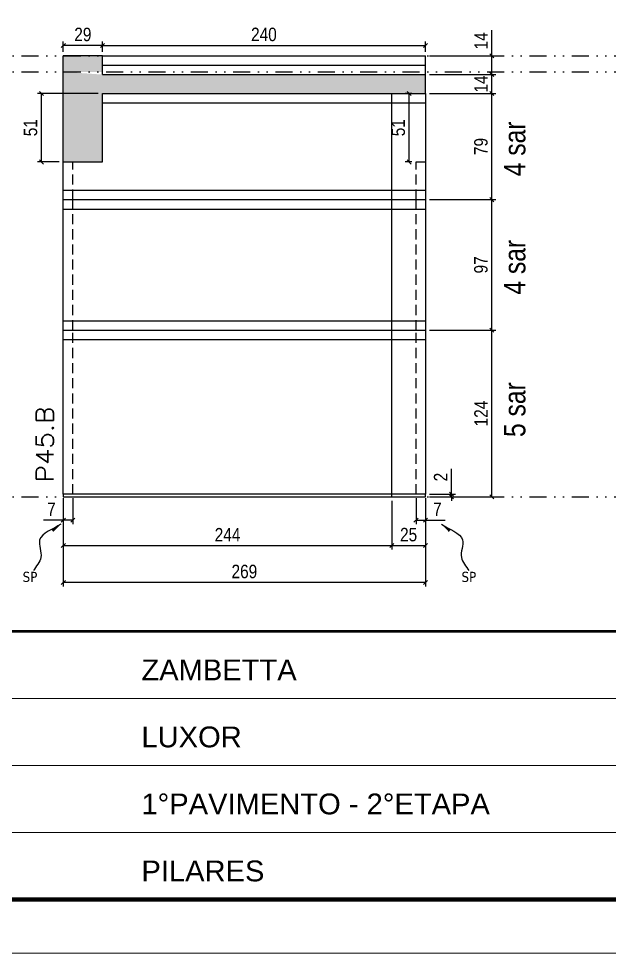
# Model space of a CAD drawing. Extents: x 14400 to 20667, y -21631 to 6985.
# Drawn here: x 16620 to 17058, y 192 to 887 of the extents above; entities that cross this region are included whole.
import ezdxf

# ---------------------------------------------------------------- set-up
doc = ezdxf.new("R2010")
doc.units = 0
for name, pattern in [('CONTINUO', [0]), ('DASHED', [0.75, 0.5, -0.25]), ('DIVIDE2', [0.625, 0.25, -0.125, 0, -0.125, 0, -0.125]), ('HIDDEN', [0.375, 0.25, -0.125])]:
    doc.linetypes.add(name, pattern=pattern)
for name, color, linetype in [('COTA', 241, 'Continuous'), ('NOMENCLATURA', 7, 'Continuous'), ('Nível', 160, 'Continuous'), ('Painéis', 200, 'Continuous'), ('SARR_2.2x7', 40, 'Continuous'), ('texto', 7, 'Continuous')]:
    doc.layers.add(name, color=color, linetype=linetype)
for name, color, linetype, lineweight in [('Folhas', 255, 'Continuous', 9), ('SARRAFO DE PRESSAO', 251, 'DASHED', 9), ('Texto Seção', 7, 'Continuous', 15)]:
    doc.layers.add(name, color=color, linetype=linetype, lineweight=lineweight)
doc.styles.add('ARIAL', font='arial.ttf')
doc.styles.add('ARIAL_NARROW', font='ARIALN.TTF', dxfattribs={"height": 0.2})
doc.styles.add('COTA TECNICA', font='techl___.ttf', dxfattribs={"height": 10})
doc.styles.add('COTA TECNICA-50', font='techl___.ttf', dxfattribs={"height": 10})
doc.styles.add('REGUA-120', font='ROMANS.shx', dxfattribs={"height": 15})
doc.styles.get("Standard").update_dxf_attribs({"font": 'arial.ttf'})
doc.dimstyles.new('COTA PAINEL-50', dxfattribs={"dimtxt": 10, "dimasz": 3, "dimexe": 3, "dimexo": 3, "dimgap": 3, "dimtad": 1, "dimdec": 1, "dimzin": 12, "dimdsep": 46, "dimtxsty": 'COTA TECNICA-50', "dimblk1": 'OBLIQUE', "dimblk2": 'OBLIQUE', "dimsah": 1, "dimcen": 0.9, "dimclrd": 4, "dimclre": 4, "dimclrt": 240, "dimadec": 1, "dimazin": 3, "dimtfac": 1, "dimtdec": 1, "dimtmove": 0, "dimatfit": 3, "dimfxl": 1, "dimtolj": 1, "dimtzin": 12, "dimarcsym": 0})
doc.dimstyles.new('PAINEL', dxfattribs={"dimtxt": 10, "dimasz": 3, "dimexe": 3, "dimexo": 3, "dimgap": 3, "dimtad": 1, "dimdec": 1, "dimzin": 12, "dimdsep": 46, "dimtxsty": 'COTA TECNICA', "dimblk1": 'OBLIQUE', "dimblk2": 'OBLIQUE', "dimsah": 1, "dimcen": 0.9, "dimclrd": 4, "dimclre": 4, "dimclrt": 240, "dimadec": 1, "dimazin": 3, "dimtfac": 1, "dimtdec": 1, "dimtmove": 0, "dimatfit": 3, "dimfxl": 1, "dimtolj": 1, "dimtzin": 12, "dimarcsym": 0})
doc.dimstyles.get("Standard").update_dxf_attribs({"dimtxt": 0.18, "dimasz": 0.18, "dimexe": 0.18, "dimexo": 0.0625, "dimgap": 0.09, "dimtad": 0, "dimtih": 1, "dimtoh": 1, "dimdec": 4, "dimzin": 0, "dimdsep": 46, "dimtxsty": 'Standard', "dimcen": 0.09, "dimadec": 0, "dimazin": 0, "dimtfac": 1, "dimtdec": 4, "dimtofl": 0, "dimtmove": 0, "dimatfit": 3, "dimfxl": 1, "dimtolj": 1, "dimtzin": 0, "dimarcsym": 0})

# ---------------------------------------------------------------- blocks, each defined once
blk = doc.blocks.new('9999999999')
at = {"color": 30, "linetype": 'CONTINUO'}
for p, q in [((98564.56, 34379.64), (99583.98, 34379.64)), ((98564.56, 34329.83), (99487.98, 34329.83)), ((98564.56, 34280.02), (99487.98, 34280.02))]:
    blk.add_line(p, q, dxfattribs=at)
at = {"color": 30, "linetype": 'CONTINUO', "const_width": 2}
blk.add_lwpolyline([(99583.98, 34230.21), (99583.98, 34414.45, 0.414214), (99568.98, 34429.45), (98228.98, 34429.45, 0.414214), (98213.98, 34414.45), (98213.98, 34245.21, 0.414214), (98228.98, 34230.21), (99583.98, 34230.21)], format="xyb", dxfattribs=at)
at = {"layer": 'Folhas'}
blk.add_lwpolyline([(98138.98, 34190.21), (99623.98, 34190.21), (99623.98, 35240.21), (98138.98, 35240.21)], close=True, dxfattribs=at)
at = {"layer": 'Folhas', "color": 30, "const_width": 3}
blk.add_lwpolyline([(98213.98, 34230.21), (99583.98, 34230.21), (99583.98, 35200.21), (98213.98, 35200.21)], close=True, dxfattribs=at)
at = {"color": 7, "linetype": 'Continuous', "ltscale": 5, "style": 'ARIAL'}
for s, height, p in [('ZAMBETTA', 15.483, (98837.68, 34393.13)), ('LUXOR', 15.483, (98837.68, 34343.32)), ('1°PAVIMENTO - 2°ETAPA', 15.4829, (98837.68, 34293.51)), ('PILARES', 15.483, (98837.68, 34243.7))]:
    blk.add_text(s, height=height, dxfattribs=at).set_placement(p)
blk = doc.blocks.new('_Oblique')
at = {"color": 0, "linetype": 'ByBlock', "lineweight": -2}
blk.add_line((-0.5, -0.5), (0.5, 0.5), dxfattribs=at)
blk = doc.blocks.new('*D1197')
at = {"layer": 'COTA', "color": 4, "lineweight": -2, "transparency": 16777216}
for p, q in [((16652.65, 530.13), (16652.65, 464.52)), ((16921.65, 530.13), (16921.65, 464.52)), ((16921.65, 467.52), (16652.65, 467.52))]:
    blk.add_line(p, q, dxfattribs=at)
at = {"layer": 'Defpoints', "color": 0, "transparency": 16777216}
for p in [(16652.65, 533.13), (16921.65, 533.13), (16652.65, 467.52)]:
    blk.add_point(p, dxfattribs=at)
at = {"layer": 'COTA', "color": 4, "lineweight": -2, "transparency": 16777216, "xscale": 3, "yscale": 3, "zscale": 3, "rotation": 180}
blk.add_blockref('_Oblique', (16652.65, 467.52), dxfattribs=at)
at = {"layer": 'COTA', "color": 4, "lineweight": -2, "transparency": 16777216, "xscale": 3, "yscale": 3, "zscale": 3}
blk.add_blockref('_Oblique', (16921.65, 467.52), dxfattribs=at)
at = {"layer": 'COTA', "color": 240, "transparency": 16777216, "insert": (16787.15, 475.65), "char_height": 10, "attachment_point": 5, "style": 'COTA TECNICA'}
blk.add_mtext('\\A1;269', dxfattribs=at)
blk = doc.blocks.new('*D1198')
at = {"layer": 'COTA', "color": 4, "lineweight": -2, "transparency": 16777216}
for p, q in [((16914.65, 530.13), (16914.65, 510.89)), ((16921.65, 528.13), (16921.65, 510.89)), ((16914.65, 513.89), (16921.65, 513.89)), ((16921.65, 513.89), (16936.38, 513.89))]:
    blk.add_line(p, q, dxfattribs=at)
at = {"layer": 'Defpoints', "color": 0, "transparency": 16777216}
for p in [(16914.65, 533.13), (16921.65, 531.13), (16921.65, 513.89)]:
    blk.add_point(p, dxfattribs=at)
at = {"layer": 'COTA', "color": 4, "lineweight": -2, "transparency": 16777216, "xscale": 3, "yscale": 3, "zscale": 3, "rotation": 180}
blk.add_blockref('_Oblique', (16914.65, 513.89), dxfattribs=at)
at = {"layer": 'COTA', "color": 4, "lineweight": -2, "transparency": 16777216, "xscale": 3, "yscale": 3, "zscale": 3}
blk.add_blockref('_Oblique', (16921.65, 513.89), dxfattribs=at)
at = {"layer": 'COTA', "color": 240, "transparency": 16777216, "insert": (16930.52, 521.97), "char_height": 10, "attachment_point": 5, "style": 'COTA TECNICA-50'}
blk.add_mtext('\\A1;7', dxfattribs=at)
blk = doc.blocks.new('*D1199')
at = {"layer": 'COTA', "color": 4, "lineweight": -2, "transparency": 16777216}
for p, q in [((16652.65, 528.13), (16652.65, 510.89)), ((16659.65, 530.13), (16659.65, 510.89)), ((16652.65, 513.89), (16637.92, 513.89)), ((16659.65, 513.89), (16652.65, 513.89))]:
    blk.add_line(p, q, dxfattribs=at)
at = {"layer": 'Defpoints', "color": 0, "transparency": 16777216}
for p in [(16652.65, 531.13), (16659.65, 533.13), (16652.65, 513.89)]:
    blk.add_point(p, dxfattribs=at)
at = {"layer": 'COTA', "color": 4, "lineweight": -2, "transparency": 16777216, "xscale": 3, "yscale": 3, "zscale": 3, "rotation": 180}
blk.add_blockref('_Oblique', (16652.65, 513.89), dxfattribs=at)
at = {"layer": 'COTA', "color": 4, "lineweight": -2, "transparency": 16777216, "xscale": 3, "yscale": 3, "zscale": 3}
blk.add_blockref('_Oblique', (16659.65, 513.89), dxfattribs=at)
at = {"layer": 'COTA', "color": 240, "transparency": 16777216, "insert": (16643.79, 521.97), "char_height": 10, "attachment_point": 5, "style": 'COTA TECNICA-50'}
blk.add_mtext('\\A1;7', dxfattribs=at)
blk = doc.blocks.new('*D1200')
at = {"layer": 'COTA', "color": 4, "lineweight": -2, "transparency": 16777216}
for p, q in [((16940.91, 533.13), (16940.91, 551.94)), ((16924.65, 533.13), (16943.91, 533.13)), ((16924.65, 531.13), (16943.91, 531.13)), ((16940.91, 531.13), (16940.91, 533.13)), ((16940.91, 531.13), (16940.91, 528.13))]:
    blk.add_line(p, q, dxfattribs=at)
at = {"layer": 'Defpoints', "color": 0, "transparency": 16777216}
for p in [(16921.65, 533.13), (16921.65, 531.13), (16940.91, 531.13)]:
    blk.add_point(p, dxfattribs=at)
at = {"layer": 'COTA', "color": 4, "lineweight": -2, "transparency": 16777216, "xscale": 3, "yscale": 3, "zscale": 3}
for p, rotation in [((16940.91, 533.13), 270), ((16940.91, 531.13), 90)]:
    blk.add_blockref('_Oblique', p, dxfattribs=dict(at, rotation=rotation))
at = {"layer": 'COTA', "color": 240, "transparency": 16777216, "insert": (16932.91, 545.88), "char_height": 10, "attachment_point": 5, "rotation": 90, "style": 'COTA TECNICA-50'}
blk.add_mtext('\\A1;2', dxfattribs=at)
blk = doc.blocks.new('*D1201')
at = {"layer": 'COTA', "color": 4, "linetype": 'ByBlock', "lineweight": -2, "transparency": 16777216}
for p, q in [((16924.65, 655.13), (16974.02, 655.13)), ((16971.02, 531.13), (16971.02, 655.13)), ((16924.65, 531.13), (16974.02, 531.13))]:
    blk.add_line(p, q, dxfattribs=at)
at = {"layer": 'Defpoints', "color": 0, "linetype": 'ByBlock', "transparency": 16777216}
for p in [(16921.65, 655.13), (16971.02, 655.13), (16921.65, 531.13)]:
    blk.add_point(p, dxfattribs=at)
at = {"layer": 'COTA', "color": 4, "linetype": 'ByBlock', "lineweight": -2, "transparency": 16777216, "xscale": 3, "yscale": 3, "zscale": 3}
for p, rotation in [((16971.02, 655.13), 90), ((16971.02, 531.13), 270)]:
    blk.add_blockref('_Oblique', p, dxfattribs=dict(at, rotation=rotation))
at = {"layer": 'COTA', "color": 240, "linetype": 'ByBlock', "transparency": 16777216, "insert": (16962.95, 593.13), "char_height": 10, "attachment_point": 5, "rotation": 90, "style": 'COTA TECNICA'}
blk.add_mtext('\\A1;124', dxfattribs=at)
blk = doc.blocks.new('*D1202')
at = {"layer": 'COTA', "color": 4, "lineweight": -2, "transparency": 16777216}
for p, q in [((16896.65, 528.13), (16896.65, 491.96)), ((16921.65, 528.13), (16921.65, 491.96)), ((16896.65, 494.96), (16921.65, 494.96))]:
    blk.add_line(p, q, dxfattribs=at)
at = {"layer": 'Defpoints', "color": 0, "transparency": 16777216}
for p in [(16896.65, 531.13), (16921.65, 531.13), (16921.65, 494.96)]:
    blk.add_point(p, dxfattribs=at)
at = {"layer": 'COTA', "color": 4, "lineweight": -2, "transparency": 16777216, "xscale": 3, "yscale": 3, "zscale": 3, "rotation": 180}
blk.add_blockref('_Oblique', (16896.65, 494.96), dxfattribs=at)
at = {"layer": 'COTA', "color": 4, "lineweight": -2, "transparency": 16777216, "xscale": 3, "yscale": 3, "zscale": 3}
blk.add_blockref('_Oblique', (16921.65, 494.96), dxfattribs=at)
at = {"layer": 'COTA', "color": 240, "transparency": 16777216, "insert": (16909.15, 503.06), "char_height": 10, "attachment_point": 5, "style": 'COTA TECNICA'}
blk.add_mtext('\\A1;25', dxfattribs=at)
blk = doc.blocks.new('*D1203')
at = {"layer": 'COTA', "color": 4, "lineweight": -2, "transparency": 16777216}
for p, q in [((16652.65, 528.13), (16652.65, 491.96)), ((16896.65, 528.13), (16896.65, 491.96)), ((16652.65, 494.96), (16896.65, 494.96))]:
    blk.add_line(p, q, dxfattribs=at)
at = {"layer": 'Defpoints', "color": 0, "transparency": 16777216}
for p in [(16652.65, 531.13), (16896.65, 531.13), (16896.65, 494.96)]:
    blk.add_point(p, dxfattribs=at)
at = {"layer": 'COTA', "color": 4, "lineweight": -2, "transparency": 16777216, "xscale": 3, "yscale": 3, "zscale": 3, "rotation": 180}
blk.add_blockref('_Oblique', (16652.65, 494.96), dxfattribs=at)
at = {"layer": 'COTA', "color": 4, "lineweight": -2, "transparency": 16777216, "xscale": 3, "yscale": 3, "zscale": 3}
blk.add_blockref('_Oblique', (16896.65, 494.96), dxfattribs=at)
at = {"layer": 'COTA', "color": 240, "transparency": 16777216, "insert": (16774.65, 503.03), "char_height": 10, "attachment_point": 5, "style": 'COTA TECNICA'}
blk.add_mtext('\\A1;244', dxfattribs=at)
blk = doc.blocks.new('*D1212')
at = {"layer": 'COTA', "color": 4, "lineweight": -2, "transparency": 16777216}
for p, q in [((16924.65, 752.13), (16974.02, 752.13)), ((16971.02, 655.13), (16971.02, 752.13)), ((16924.65, 655.13), (16974.02, 655.13))]:
    blk.add_line(p, q, dxfattribs=at)
at = {"layer": 'Defpoints', "color": 0, "transparency": 16777216}
for p in [(16921.65, 752.13), (16971.02, 752.13), (16921.65, 655.13)]:
    blk.add_point(p, dxfattribs=at)
at = {"layer": 'COTA', "color": 4, "lineweight": -2, "transparency": 16777216, "xscale": 3, "yscale": 3, "zscale": 3}
for p, rotation in [((16971.02, 752.13), 90), ((16971.02, 655.13), 270)]:
    blk.add_blockref('_Oblique', p, dxfattribs=dict(at, rotation=rotation))
at = {"layer": 'COTA', "color": 240, "transparency": 16777216, "insert": (16962.92, 703.63), "char_height": 10, "attachment_point": 5, "rotation": 90, "style": 'COTA TECNICA'}
blk.add_mtext('\\A1;97', dxfattribs=at)
blk = doc.blocks.new('*D1213')
at = {"layer": 'COTA', "color": 4, "lineweight": -2, "transparency": 16777216}
for p, q in [((16924.65, 831.13), (16974.02, 831.13)), ((16971.02, 752.13), (16971.02, 831.13)), ((16924.65, 752.13), (16974.02, 752.13))]:
    blk.add_line(p, q, dxfattribs=at)
at = {"layer": 'Defpoints', "color": 0, "transparency": 16777216}
for p in [(16921.65, 831.13), (16971.02, 831.13), (16921.65, 752.13)]:
    blk.add_point(p, dxfattribs=at)
at = {"layer": 'COTA', "color": 4, "lineweight": -2, "transparency": 16777216, "xscale": 3, "yscale": 3, "zscale": 3}
for p, rotation in [((16971.02, 831.13), 90), ((16971.02, 752.13), 270)]:
    blk.add_blockref('_Oblique', p, dxfattribs=dict(at, rotation=rotation))
at = {"layer": 'COTA', "color": 240, "transparency": 16777216, "insert": (16962.92, 791.63), "char_height": 10, "attachment_point": 5, "rotation": 90, "style": 'COTA TECNICA'}
blk.add_mtext('\\A1;79', dxfattribs=at)
blk = doc.blocks.new('*D1214')
at = {"layer": 'COTA', "color": 4, "lineweight": -2, "transparency": 16777216}
for p, q in [((16924.65, 845.13), (16974.02, 845.13)), ((16971.02, 831.13), (16971.02, 845.13)), ((16924.65, 831.13), (16974.02, 831.13))]:
    blk.add_line(p, q, dxfattribs=at)
at = {"layer": 'Defpoints', "color": 0, "transparency": 16777216}
for p in [(16921.65, 845.13), (16971.02, 845.13), (16921.65, 831.13)]:
    blk.add_point(p, dxfattribs=at)
at = {"layer": 'COTA', "color": 4, "lineweight": -2, "transparency": 16777216, "xscale": 3, "yscale": 3, "zscale": 3}
for p, rotation in [((16971.02, 845.13), 90), ((16971.02, 831.13), 270)]:
    blk.add_blockref('_Oblique', p, dxfattribs=dict(at, rotation=rotation))
at = {"layer": 'COTA', "color": 240, "transparency": 16777216, "insert": (16962.95, 838.13), "char_height": 10, "attachment_point": 5, "rotation": 90, "style": 'COTA TECNICA'}
blk.add_mtext('\\A1;14', dxfattribs=at)
blk = doc.blocks.new('*D1216')
at = {"layer": 'COTA', "color": 4, "lineweight": -2, "transparency": 16777216}
for p, q in [((16652.65, 862.13), (16652.65, 869.81)), ((16681.65, 862.13), (16681.65, 869.81)), ((16681.65, 866.81), (16652.65, 866.81))]:
    blk.add_line(p, q, dxfattribs=at)
at = {"layer": 'Defpoints', "color": 0, "transparency": 16777216}
for p in [(16652.65, 866.81), (16652.65, 859.13), (16681.65, 859.13)]:
    blk.add_point(p, dxfattribs=at)
at = {"layer": 'COTA', "color": 4, "lineweight": -2, "transparency": 16777216, "xscale": 3, "yscale": 3, "zscale": 3, "rotation": 180}
blk.add_blockref('_Oblique', (16652.65, 866.81), dxfattribs=at)
at = {"layer": 'COTA', "color": 4, "lineweight": -2, "transparency": 16777216, "xscale": 3, "yscale": 3, "zscale": 3}
blk.add_blockref('_Oblique', (16681.65, 866.81), dxfattribs=at)
at = {"layer": 'COTA', "color": 240, "transparency": 16777216, "insert": (16667.15, 874.9), "char_height": 10, "attachment_point": 5, "style": 'COTA TECNICA'}
blk.add_mtext('\\A1;29', dxfattribs=at)
blk = doc.blocks.new('*D1217')
at = {"layer": 'COTA', "color": 4, "lineweight": -2, "transparency": 16777216}
for p, q in [((16678.65, 831.13), (16633.4, 831.13)), ((16636.4, 780.13), (16636.4, 831.13)), ((16649.65, 780.13), (16633.4, 780.13))]:
    blk.add_line(p, q, dxfattribs=at)
at = {"layer": 'Defpoints', "color": 0, "transparency": 16777216}
for p in [(16636.4, 831.13), (16681.65, 831.13), (16652.65, 780.13)]:
    blk.add_point(p, dxfattribs=at)
at = {"layer": 'COTA', "color": 4, "lineweight": -2, "transparency": 16777216, "xscale": 3, "yscale": 3, "zscale": 3}
for p, rotation in [((16636.4, 831.13), 90), ((16636.4, 780.13), 270)]:
    blk.add_blockref('_Oblique', p, dxfattribs=dict(at, rotation=rotation))
at = {"layer": 'COTA', "color": 240, "transparency": 16777216, "insert": (16628.29, 805.63), "char_height": 10, "attachment_point": 5, "rotation": 90, "style": 'COTA TECNICA'}
blk.add_mtext('\\A1;51', dxfattribs=at)
blk = doc.blocks.new('*D1218')
at = {"layer": 'COTA', "color": 4, "lineweight": -2, "transparency": 16777216}
for p, q in [((16681.65, 862.13), (16681.65, 869.81)), ((16921.65, 862.13), (16921.65, 869.81)), ((16681.65, 866.81), (16921.65, 866.81))]:
    blk.add_line(p, q, dxfattribs=at)
at = {"layer": 'Defpoints', "color": 0, "transparency": 16777216}
for p in [(16921.65, 866.81), (16681.65, 859.13), (16921.65, 859.13)]:
    blk.add_point(p, dxfattribs=at)
at = {"layer": 'COTA', "color": 4, "lineweight": -2, "transparency": 16777216, "xscale": 3, "yscale": 3, "zscale": 3, "rotation": 180}
blk.add_blockref('_Oblique', (16681.65, 866.81), dxfattribs=at)
at = {"layer": 'COTA', "color": 4, "lineweight": -2, "transparency": 16777216, "xscale": 3, "yscale": 3, "zscale": 3}
blk.add_blockref('_Oblique', (16921.65, 866.81), dxfattribs=at)
at = {"layer": 'COTA', "color": 240, "transparency": 16777216, "insert": (16801.65, 874.91), "char_height": 10, "attachment_point": 5, "style": 'COTA TECNICA'}
blk.add_mtext('\\A1;240', dxfattribs=at)
blk = doc.blocks.new('*D1219')
at = {"layer": 'COTA', "color": 4, "lineweight": -2, "transparency": 16777216}
for p, q in [((16971.02, 859.13), (16971.02, 878.25)), ((16924.65, 859.13), (16974.02, 859.13)), ((16971.02, 845.13), (16971.02, 859.13)), ((16924.65, 845.13), (16974.02, 845.13))]:
    blk.add_line(p, q, dxfattribs=at)
at = {"layer": 'Defpoints', "color": 0, "transparency": 16777216}
for p in [(16921.65, 859.13), (16971.02, 859.13), (16921.65, 845.13)]:
    blk.add_point(p, dxfattribs=at)
at = {"layer": 'COTA', "color": 4, "lineweight": -2, "transparency": 16777216, "xscale": 3, "yscale": 3, "zscale": 3}
for p, rotation in [((16971.02, 859.13), 90), ((16971.02, 845.13), 270)]:
    blk.add_blockref('_Oblique', p, dxfattribs=dict(at, rotation=rotation))
at = {"layer": 'COTA', "color": 240, "transparency": 16777216, "insert": (16962.95, 870.19), "char_height": 10, "attachment_point": 5, "rotation": 90, "style": 'COTA TECNICA'}
blk.add_mtext('\\A1;14', dxfattribs=at)
blk = doc.blocks.new('*D1220')
at = {"layer": 'COTA', "color": 4, "lineweight": -2, "transparency": 16777216}
for p, q in [((16911.65, 831.13), (16906.62, 831.13)), ((16909.62, 780.13), (16909.62, 831.13)), ((16911.65, 780.13), (16906.62, 780.13))]:
    blk.add_line(p, q, dxfattribs=at)
at = {"layer": 'Defpoints', "color": 0, "transparency": 16777216}
for p in [(16909.62, 831.13), (16914.65, 831.13), (16914.65, 780.13)]:
    blk.add_point(p, dxfattribs=at)
at = {"layer": 'COTA', "color": 4, "lineweight": -2, "transparency": 16777216, "xscale": 3, "yscale": 3, "zscale": 3}
for p, rotation in [((16909.62, 831.13), 90), ((16909.62, 780.13), 270)]:
    blk.add_blockref('_Oblique', p, dxfattribs=dict(at, rotation=rotation))
at = {"layer": 'COTA', "color": 240, "transparency": 16777216, "insert": (16901.51, 805.63), "char_height": 10, "attachment_point": 5, "rotation": 90, "style": 'COTA TECNICA'}
blk.add_mtext('\\A1;51', dxfattribs=at)

msp = doc.modelspace()

# ---------------------------------------------------------------- hatches: boundary and pattern name
at = {"layer": 'COTA'}
h = msp.add_hatch(dxfattribs=at)
h.set_pattern_fill('AR-CONC', color=256, scale=0.03)
h.set_pattern_definition([(50, (2048.6345, -3445.7253), (5.4655401, -0.4781726), [0.5715, -6.2865]), (355, (2048.6345, -3445.7253), (-1.0573026, 5.7317054), [0.4572, -5.0292175]), (100.451445, (2049.09, -3445.765), (4.4082374, 5.2535326), [0.4857003, -5.3427073]), (46.1842, (2048.6345, -3444.201), (8.1323712, -1.2612698), [0.85725, -9.42975]), (96.63556, (2049.312, -3444.3064), (7.122124, 7.4227837), [0.7285507, -8.0140682]), (351.18415, (2048.6345, -3444.201), (7.122124, 7.4227837), [0.685799, -7.543792]), (21, (2049.3965, -3444.5823), (4.5484317, -3.067956), [0.5715, -6.2865]), (326, (2049.3965, -3444.5823), (1.8540609, 5.525639), [0.4572, -5.0292]), (71.451445, (2049.7755, -3444.838), (6.4024926, 2.457683), [0.4857003, -5.3426981]), (37.5, (2048.6345, -3445.7253), (0.0926581, 2.53665117), [0, -4.96824, 0, -5.1054, 0, -5.04825]), (7.5, (2048.6345, -3445.7253), (2.00458988, 3.00541724), [0, -2.91084, 0, -4.85394, 0, -1.92405]), (327.5, (2046.9352, -3445.7253), (4.06771786, -0.17186232), [0, -1.905, 0, -5.9436, 0, -7.8867]), (317.5, (2046.1732, -3445.7253), (4.44387544, 0.7627947), [0, -2.4765, 0, -3.94716, 0, -5.6007])])
h.paths.add_polyline_path([(16681.65, 831.13), (16921.65, 831.13), (16921.65, 845.13), (16681.65, 845.13), (16652.65, 847.13), (16652.65, 780.13), (16681.65, 780.13)])
h.paths.add_polyline_path([(16681.65, 859.13), (16652.65, 859.13), (16652.65, 847.13), (16681.65, 847.13)])

# ---------------------------------------------------------------- linework, layer by layer
for p, q in [((16652.65, 780.13), (16652.65, 859.13)), ((16681.65, 859.13), (16652.65, 859.13)), ((16921.65, 831.13), (16921.65, 845.13)), ((16914.65, 780.13), (16921.65, 780.13))]:
    msp.add_line(p, q, dxfattribs=at)
at = {"layer": 'Nível', "color": 4, "linetype": 'DIVIDE2', "ltscale": 50}
for p, q in [((16086.97, 859.13), (17456.97, 859.13)), ((16086.97, 847.13), (17456.97, 847.13)), ((16086.97, 531.13), (17456.97, 531.13)), ((16086.97, 531.13), (17456.97, 531.13))]:
    msp.add_line(p, q, dxfattribs=at)
at = {"layer": 'Painéis'}
for p, q in [((16681.65, 845.13), (16681.65, 859.13)), ((16681.65, 859.13), (16921.65, 859.13)), ((16921.65, 845.13), (16921.65, 859.13)), ((16681.65, 845.13), (16921.65, 845.13)), ((16681.65, 780.13), (16681.65, 831.13)), ((16681.65, 831.13), (16921.65, 831.13)), ((16896.65, 531.13), (16896.65, 831.13)), ((16921.65, 831.13), (16921.65, 533.13)), ((16652.65, 533.13), (16652.65, 780.13)), ((16652.65, 780.13), (16681.65, 780.13)), ((16652.65, 752.13), (16921.65, 752.13)), ((16652.65, 655.13), (16921.65, 655.13))]:
    msp.add_line(p, q, dxfattribs=at)
msp.add_lwpolyline([(16921.65, 533.13), (16652.65, 533.13), (16652.65, 531.13), (16921.65, 531.13)], close=True, dxfattribs=at)
at = {"layer": 'SARR_2.2x7'}
for p, q in [((16681.65, 852.13), (16921.65, 852.13)), ((16681.65, 824.13), (16921.65, 824.13)), ((16652.65, 759.13), (16921.65, 759.13)), ((16652.65, 745.13), (16921.65, 745.13)), ((16652.65, 662.13), (16921.65, 662.13)), ((16652.65, 648.13), (16921.65, 648.13))]:
    msp.add_line(p, q, dxfattribs=at)
at = {"layer": 'SARR_2.2x7', "linetype": 'HIDDEN', "ltscale": 30}
for p, q in [((16659.65, 752.13), (16659.65, 780.13)), ((16914.65, 752.13), (16914.65, 780.13)), ((16659.65, 655.13), (16659.65, 752.13)), ((16914.65, 655.13), (16914.65, 752.13)), ((16659.65, 533.13), (16659.65, 655.13)), ((16914.65, 533.13), (16914.65, 655.13))]:
    msp.add_line(p, q, dxfattribs=at)

# ---------------------------------------------------------------- block references
at = {"layer": 'SARRAFO DE PRESSAO', "color": 6, "linetype": 'ByBlock'}
msp.add_blockref('9999999999', (-82127.01, -33998.35), dxfattribs=at)

# ---------------------------------------------------------------- texts
at = {"layer": 'NOMENCLATURA', "style": 'ARIAL_NARROW'}
for s, p in [('4 sar', (16995.9, 769.5)), ('4 sar', (16995.9, 681.5)), ('5 sar', (16995.9, 575.65))]:
    msp.add_text(s, height=16, rotation=90, dxfattribs=at).set_placement(p)
at = {"layer": 'texto', "color": 0, "char_height": 7.5, "attachment_point": 5}
for insert in [(16627.88, 471.64), (16953.9, 471.64)]:
    msp.add_mtext('{\\fTahoma|b0|i0|c0|p34;\\C4;SP}', dxfattribs=dict(at, insert=insert))
at = {"layer": 'Texto Seção', "style": 'REGUA-120', "width": 1.1}
msp.add_text('P45.B', height=13, rotation=90, dxfattribs=at).set_placement((16645.4, 541.9))

# ---------------------------------------------------------------- dimensions: what is measured, and where the dimension line sits
at = {"layer": 'COTA'}
for base, p1, p2, dimstyle, picture, middle in [((16652.65, 866.81), (16681.65, 859.13), (16652.65, 859.13), 'PAINEL', '*D1216', (16667.15, 874.9)), ((16921.65, 866.81), (16681.65, 859.13), (16921.65, 859.13), 'PAINEL', '*D1218', (16801.65, 874.91)), ((16896.65, 494.96), (16652.65, 531.13), (16896.65, 531.13), 'PAINEL', '*D1203', (16774.65, 503.03)), ((16921.65, 513.89), (16914.65, 533.13), (16921.65, 531.13), 'COTA PAINEL-50', '*D1198', (16930.52, 521.97))]:
    dim = msp.add_linear_dim(base=base, p1=p1, p2=p2, dimstyle=dimstyle, dxfattribs=at)
    dim.commit()
    dim.dimension.update_dxf_attribs({"geometry": picture, "text_midpoint": middle})
for base, p1, p2, angle, dimstyle, picture, middle in [((16971.02, 859.13), (16921.65, 845.13), (16921.65, 859.13), 90, 'PAINEL', '*D1219', (16962.95, 870.19)), ((16636.4, 831.13), (16652.65, 780.13), (16681.65, 831.13), 90, 'PAINEL', '*D1217', (16628.29, 805.63)), ((16909.62, 831.13), (16914.65, 780.13), (16914.65, 831.13), 90, 'PAINEL', '*D1220', (16901.51, 805.63)), ((16971.02, 752.13), (16921.65, 655.13), (16921.65, 752.13), 90, 'PAINEL', '*D1212', (16962.92, 703.63)), ((16652.65, 513.89), (16659.65, 533.13), (16652.65, 531.13), 180, 'COTA PAINEL-50', '*D1199', (16643.79, 521.97))]:
    dim = msp.add_linear_dim(base=base, p1=p1, p2=p2, angle=angle, dimstyle=dimstyle, dxfattribs=at)
    dim.commit()
    dim.dimension.update_dxf_attribs({"geometry": picture, "text_midpoint": middle})
for base, p1, p2, dimstyle, picture, middle in [((16971.02, 845.13), (16921.65, 831.13), (16921.65, 845.13), 'PAINEL', '*D1214', (16971.02, 838.13)), ((16940.91, 531.13), (16921.65, 533.13), (16921.65, 531.13), 'COTA PAINEL-50', '*D1200', (16940.91, 545.88))]:
    dim = msp.add_linear_dim(base=base, p1=p1, p2=p2, angle=90, dimstyle=dimstyle, dxfattribs=at)
    dim.commit()
    dim.dimension.update_dxf_attribs({"geometry": picture, "text_midpoint": middle, "dimtype": 160})
for base, p1, p2, angle, override, picture, middle in [((16971.02, 831.13), (16921.65, 752.13), (16921.65, 831.13), 90, {"dimtmove": 1}, '*D1213', (16962.92, 791.63)), ((16652.65, 467.52), (16921.65, 533.13), (16652.65, 533.13), 180, {"dimarcsym": 2}, '*D1197', (16787.15, 475.65))]:
    dim = msp.add_linear_dim(base=base, p1=p1, p2=p2, angle=angle, dimstyle='PAINEL', override=override, dxfattribs=at)
    dim.commit()
    dim.dimension.update_dxf_attribs({"geometry": picture, "text_midpoint": middle})
at = {"layer": 'COTA', "linetype": 'ByBlock'}
dim = msp.add_aligned_dim(p1=(16921.65, 531.13), p2=(16921.65, 655.13), distance=-49.37, dimstyle='PAINEL', dxfattribs=at)
dim.commit()
dim.dimension.update_dxf_attribs({"geometry": '*D1201', "text_midpoint": (16962.95, 593.13)})
at = {"layer": 'COTA'}
dim = msp.add_linear_dim(base=(16921.65, 494.96), p1=(16896.65, 531.13), p2=(16921.65, 531.13), dimstyle='PAINEL', override={"dimtmove": 1}, dxfattribs=at)
dim.commit()
dim.dimension.update_dxf_attribs({"geometry": '*D1202', "text_midpoint": (16909.15, 494.96), "dimtype": 160})

# ---------------------------------------------------------------- leaders
at = {"layer": 'COTA', "path_type": 1}
for points in [[(16650.82, 510.95), (16635.04, 499.12), (16635.96, 486.11), (16630.41, 476.33)], [(16933.48, 510.95), (16949.27, 499.12), (16948.34, 486.11), (16953.89, 476.33)]]:
    msp.add_leader(points, dimstyle='Standard', override={"dimasz": 8}, dxfattribs=at)

doc.saveas('drawing.dxf')
